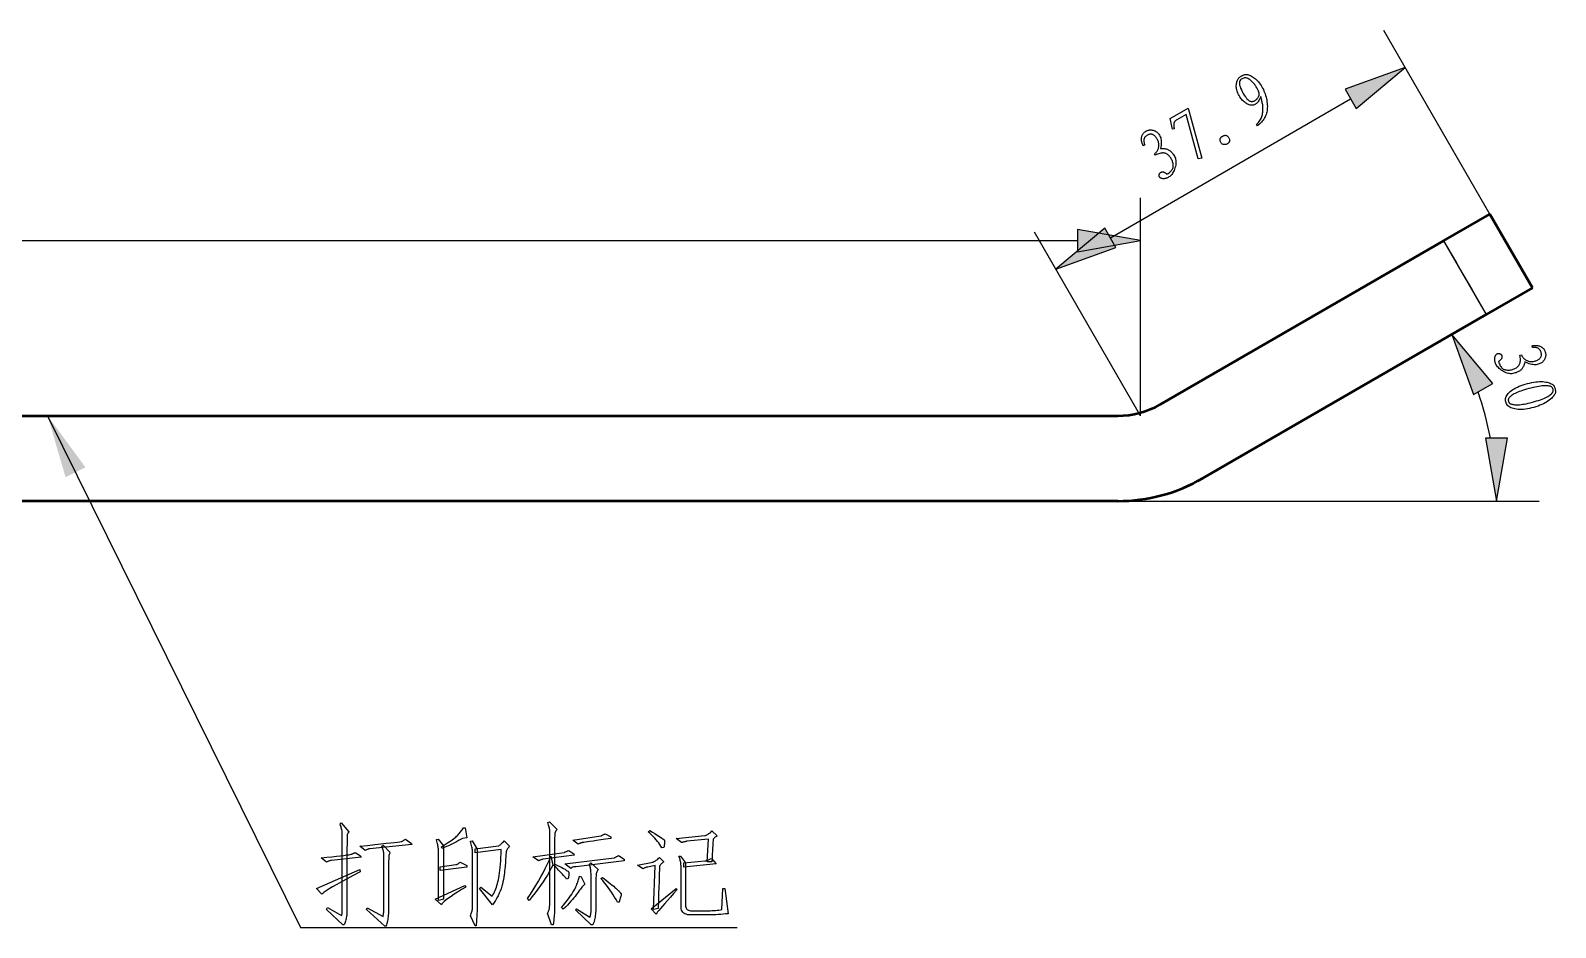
# Model space of a CAD drawing. Extents: x 0 to 420, y 0 to 297.
# Drawn here: x 137 to 208.6, y 190.3 to 232.4 of the extents above; entities that cross this region are included whole.
import ezdxf

# ---------------------------------------------------------------- set-up
doc = ezdxf.new("R2010")
doc.units = 0
doc.linetypes.add('DASHED', pattern=[15, 12, -3])

msp = doc.modelspace()

# ---------------------------------------------------------------- linework, layer by layer
at = {"color": 5, "lineweight": 25, "ltscale": 0.248468}
for p, q in [((205.542, 223.76), (200.573, 232.367)), ((189.15, 214.296), (184.18, 222.903))]:
    msp.add_line(p, q, dxfattribs=at)
at = {"color": 5, "lineweight": 25, "ltscale": 0.325484}
msp.add_line((187.739, 222.648), (199.014, 229.158), dxfattribs=at)
at = {"color": 5, "lineweight": 25, "ltscale": 0.255421}
msp.add_line((189.15, 214.296), (189.15, 224.513), dxfattribs=at)
at = {"color": 7, "lineweight": 50, "ltscale": 0.0625}
for p, q in [((203.377, 222.51), (205.542, 223.76)), ((207.542, 220.296), (205.377, 219.046))]:
    msp.add_line(p, q, dxfattribs=at)
at = {"color": 7, "lineweight": 50, "ltscale": 0.1}
msp.add_line((205.542, 223.76), (207.542, 220.296), dxfattribs=at)
at = {"color": 5, "lineweight": 25}
msp.add_line((78.176, 222.513), (186.195, 222.513), dxfattribs=at)
at = {"color": 7, "lineweight": 50, "ltscale": 0.38391}
for p, q in [((190.078, 214.832), (203.377, 222.51)), ((205.377, 219.046), (192.078, 211.368))]:
    msp.add_line(p, q, dxfattribs=at)
at = {"color": 7, "lineweight": 25, "ltscale": 0.1}
msp.add_line((203.377, 222.51), (205.377, 219.046), dxfattribs=at)
at = {"color": 7, "linetype": 'DASHED', "lineweight": 25, "ltscale": 0.1}
msp.add_line((203.377, 222.51), (205.377, 219.046), dxfattribs=at)
at = {"color": 7, "lineweight": 50}
for p, q in [((83.221, 214.296), (188.078, 214.296)), ((188.078, 210.296), (83.221, 210.296))]:
    msp.add_line(p, q, dxfattribs=at)
at = {"color": 5, "lineweight": 25, "ltscale": 0.494442}
msp.add_line((188.078, 210.296), (207.856, 210.296), dxfattribs=at)
at = {"color": 5, "lineweight": 25}
for points in [[(199.275, 228.707), (201.573, 230.635), (198.754, 229.609)], [(194.846, 229.73), (194.882, 229.664), (194.915, 229.597), (194.946, 229.529), (194.975, 229.46), (195, 229.39), (195.023, 229.319), (195.043, 229.247), (195.06, 229.174), (195.075, 229.1), (195.087, 229.024), (195.096, 228.949), (195.102, 228.877), (195.104, 228.806), (195.102, 228.738), (195.098, 228.671), (195.089, 228.607), (195.078, 228.545), (195.063, 228.485), (195.044, 228.427), (195.022, 228.371), (194.997, 228.317), (194.969, 228.265), (194.938, 228.214), (194.904, 228.164), (194.867, 228.116), (194.828, 228.07), (194.785, 228.024), (194.74, 227.981), (194.691, 227.939), (194.64, 227.898), (194.599, 227.969), (194.643, 228.011), (194.683, 228.055), (194.719, 228.099), (194.752, 228.144), (194.781, 228.191), (194.807, 228.238), (194.829, 228.286), (194.848, 228.335), (194.863, 228.385), (194.874, 228.436), (194.883, 228.487), (194.89, 228.538), (194.895, 228.588), (194.898, 228.638), (194.899, 228.687), (194.898, 228.736), (194.895, 228.784), (194.891, 228.832), (194.884, 228.879), (194.876, 228.926), (194.866, 228.971), (194.857, 229.014), (194.848, 229.054), (194.84, 229.092), (194.832, 229.128), (194.824, 229.161), (194.817, 229.191), (194.81, 229.219), (194.803, 229.244), (194.797, 229.267), (194.784, 229.241), (194.771, 229.216), (194.759, 229.191), (194.747, 229.168), (194.735, 229.145), (194.724, 229.123), (194.713, 229.102), (194.702, 229.081), (194.692, 229.062), (194.682, 229.043), (194.671, 229.025), (194.658, 229.007), (194.644, 228.99), (194.627, 228.973), (194.609, 228.957), (194.589, 228.942), (194.566, 228.927), (194.543, 228.912), (194.517, 228.898), (194.489, 228.884), (194.46, 228.873), (194.429, 228.865), (194.397, 228.861), (194.364, 228.86), (194.33, 228.863), (194.294, 228.87), (194.257, 228.88), (194.218, 228.895), (194.178, 228.912), (194.137, 228.934), (194.096, 228.958), (194.056, 228.986), (194.017, 229.017), (193.979, 229.051), (193.942, 229.087), (193.906, 229.127), (193.871, 229.17), (193.838, 229.216), (193.805, 229.264), (193.774, 229.316), (193.745, 229.369), (193.72, 229.422), (193.698, 229.474), (193.681, 229.526), (193.667, 229.578), (193.656, 229.629), (193.649, 229.68), (193.646, 229.73), (193.647, 229.78), (193.651, 229.829), (193.658, 229.877), (193.667, 229.922), (193.676, 229.963), (193.688, 230.001), (193.7, 230.035), (193.714, 230.067), (193.73, 230.095), (193.747, 230.119), (193.765, 230.141), (193.785, 230.159), (193.806, 230.175), (193.827, 230.191), (193.849, 230.206), (193.872, 230.221), (193.895, 230.235), (193.919, 230.248), (193.944, 230.261), (193.969, 230.273), (193.995, 230.285), (194.022, 230.296), (194.05, 230.304), (194.08, 230.309), (194.113, 230.31), (194.148, 230.307), (194.185, 230.299), (194.225, 230.288), (194.267, 230.273), (194.311, 230.253), (194.358, 230.23), (194.407, 230.202), (194.456, 230.171), (194.505, 230.136), (194.552, 230.098), (194.598, 230.056), (194.642, 230.011), (194.685, 229.962), (194.727, 229.909), (194.768, 229.853), (194.807, 229.793)], [(194.274, 230.063), (194.234, 230.092), (194.194, 230.114), (194.154, 230.131), (194.114, 230.142), (194.074, 230.146), (194.035, 230.145), (193.995, 230.138), (193.956, 230.124), (193.917, 230.104), (193.878, 230.079), (193.844, 230.047), (193.818, 230.01), (193.802, 229.967), (193.793, 229.917), (193.794, 229.862), (193.803, 229.802), (193.822, 229.735), (193.848, 229.662), (193.884, 229.584), (193.928, 229.5), (193.976, 229.417), (194.022, 229.342), (194.066, 229.276), (194.108, 229.218), (194.147, 229.169), (194.185, 229.127), (194.221, 229.094), (194.255, 229.07), (194.287, 229.053), (194.317, 229.046), (194.346, 229.043), (194.373, 229.042), (194.399, 229.043), (194.424, 229.046), (194.449, 229.05), (194.471, 229.057), (194.493, 229.066), (194.514, 229.076), (194.534, 229.088), (194.553, 229.103), (194.57, 229.118), (194.587, 229.134), (194.603, 229.149), (194.618, 229.166), (194.633, 229.182), (194.646, 229.199), (194.659, 229.217), (194.671, 229.234), (194.682, 229.252), (194.693, 229.27), (194.702, 229.288), (194.709, 229.307), (194.715, 229.325), (194.72, 229.343), (194.723, 229.361), (194.725, 229.379), (194.725, 229.396), (194.723, 229.414), (194.72, 229.432), (194.716, 229.449), (194.709, 229.468), (194.702, 229.488), (194.692, 229.51), (194.681, 229.534), (194.669, 229.56), (194.655, 229.589), (194.639, 229.618), (194.622, 229.65), (194.603, 229.684), (194.583, 229.72), (194.561, 229.756), (194.537, 229.792), (194.511, 229.828), (194.483, 229.863), (194.453, 229.897), (194.421, 229.931), (194.387, 229.965), (194.352, 229.998), (194.314, 230.031)], [(190.851, 228.173), (190.83, 228.16), (190.811, 228.148), (190.794, 228.135), (190.779, 228.122), (190.766, 228.108), (190.754, 228.094), (190.744, 228.08), (190.735, 228.066), (190.729, 228.051), (190.724, 228.037), (190.72, 228.02), (190.718, 228.001), (190.716, 227.98), (190.715, 227.956), (190.715, 227.929), (190.716, 227.899), (190.718, 227.867), (190.721, 227.833), (190.724, 227.795), (190.729, 227.755), (190.644, 227.738), (190.54, 228.246), (191.381, 228.731), (192.023, 226.387), (191.854, 226.353), (191.3, 228.433)], [(189.275, 226.964), (189.257, 227.002), (189.241, 227.041), (189.227, 227.078), (189.216, 227.115), (189.207, 227.151), (189.2, 227.186), (189.195, 227.221), (189.193, 227.255), (189.193, 227.288), (189.196, 227.32), (189.2, 227.351), (189.206, 227.381), (189.213, 227.41), (189.222, 227.436), (189.233, 227.462), (189.244, 227.485), (189.258, 227.508), (189.272, 227.529), (189.289, 227.548), (189.307, 227.566), (189.325, 227.582), (189.344, 227.598), (189.363, 227.612), (189.383, 227.626), (189.403, 227.639), (189.422, 227.651), (189.443, 227.661), (189.463, 227.671), (189.484, 227.68), (189.505, 227.688), (189.526, 227.694), (189.549, 227.699), (189.573, 227.703), (189.599, 227.704), (189.625, 227.704), (189.653, 227.703), (189.682, 227.699), (189.713, 227.694), (189.745, 227.688), (189.778, 227.68), (189.811, 227.669), (189.843, 227.655), (189.874, 227.638), (189.903, 227.617), (189.932, 227.593), (189.96, 227.566), (189.986, 227.535), (190.012, 227.502), (190.036, 227.464), (190.059, 227.424), (190.08, 227.38), (190.097, 227.333), (190.11, 227.283), (190.119, 227.229), (190.124, 227.171), (190.126, 227.111), (190.123, 227.047), (190.116, 226.98), (190.106, 226.909), (190.092, 226.835), (190.134, 226.837), (190.175, 226.837), (190.214, 226.835), (190.253, 226.832), (190.29, 226.827), (190.326, 226.82), (190.36, 226.812), (190.394, 226.802), (190.426, 226.79), (190.457, 226.777), (190.487, 226.761), (190.516, 226.743), (190.546, 226.72), (190.575, 226.695), (190.603, 226.667), (190.632, 226.635), (190.659, 226.6), (190.687, 226.562), (190.714, 226.52), (190.741, 226.476), (190.765, 226.429), (190.785, 226.38), (190.799, 226.329), (190.809, 226.276), (190.814, 226.222), (190.815, 226.166), (190.81, 226.108), (190.801, 226.048), (190.787, 225.986), (190.768, 225.923), (190.746, 225.861), (190.723, 225.803), (190.698, 225.75), (190.672, 225.701), (190.644, 225.656), (190.615, 225.616), (190.584, 225.58), (190.552, 225.548), (190.519, 225.521), (190.484, 225.499), (190.449, 225.479), (190.416, 225.463), (190.383, 225.448), (190.352, 225.436), (190.322, 225.427), (190.294, 225.42), (190.267, 225.415), (190.24, 225.413), (190.216, 225.414), (190.192, 225.417), (190.17, 225.421), (190.15, 225.427), (190.131, 225.433), (190.113, 225.439), (190.098, 225.447), (190.084, 225.455), (190.071, 225.465), (190.06, 225.475), (190.051, 225.485), (190.043, 225.497), (190.037, 225.508), (190.032, 225.52), (190.027, 225.532), (190.024, 225.544), (190.021, 225.555), (190.02, 225.567), (190.02, 225.578), (190.02, 225.589), (190.022, 225.601), (190.024, 225.612), (190.028, 225.623), (190.032, 225.634), (190.036, 225.644), (190.042, 225.654), (190.048, 225.663), (190.055, 225.672), (190.062, 225.681), (190.071, 225.689), (190.079, 225.697), (190.089, 225.705), (190.099, 225.712), (190.11, 225.718), (190.12, 225.723), (190.131, 225.728), (190.143, 225.732), (190.154, 225.735), (190.166, 225.737), (190.178, 225.738), (190.191, 225.739), (190.203, 225.739), (190.217, 225.738), (190.232, 225.734), (190.247, 225.729), (190.264, 225.721), (190.282, 225.712), (190.302, 225.7), (190.322, 225.687), (190.344, 225.671), (190.366, 225.653), (190.39, 225.634), (190.442, 225.666), (190.489, 225.698), (190.531, 225.731), (190.568, 225.764), (190.6, 225.798), (190.626, 225.833), (190.648, 225.868), (190.664, 225.903), (190.676, 225.939), (190.682, 225.976), (190.685, 226.013), (190.685, 226.05), (190.682, 226.088), (190.677, 226.126), (190.669, 226.164), (190.658, 226.202), (190.645, 226.24), (190.629, 226.279), (190.61, 226.317), (190.589, 226.356), (190.566, 226.394), (190.541, 226.429), (190.516, 226.461), (190.489, 226.49), (190.461, 226.517), (190.431, 226.541), (190.401, 226.562), (190.369, 226.58), (190.336, 226.596), (190.301, 226.609), (190.265, 226.618), (190.227, 226.623), (190.187, 226.624), (190.145, 226.622), (190.1, 226.615), (190.054, 226.604), (190.005, 226.589), (189.955, 226.57), (189.902, 226.547), (189.847, 226.52), (189.806, 226.591), (189.834, 226.609), (189.859, 226.629), (189.883, 226.651), (189.905, 226.676), (189.925, 226.703), (189.943, 226.733), (189.96, 226.765), (189.974, 226.799), (189.987, 226.836), (189.997, 226.875), (190.006, 226.915), (190.011, 226.955), (190.013, 226.994), (190.012, 227.033), (190.009, 227.071), (190.002, 227.109), (189.992, 227.146), (189.979, 227.183), (189.963, 227.219), (189.944, 227.255), (189.923, 227.289), (189.902, 227.321), (189.881, 227.35), (189.86, 227.377), (189.838, 227.401), (189.816, 227.422), (189.794, 227.441), (189.771, 227.458), (189.748, 227.472), (189.725, 227.484), (189.702, 227.493), (189.678, 227.499), (189.654, 227.503), (189.63, 227.504), (189.605, 227.503), (189.58, 227.5), (189.555, 227.493), (189.53, 227.485), (189.504, 227.473), (189.478, 227.46), (189.453, 227.444), (189.43, 227.429), (189.409, 227.413), (189.39, 227.396), (189.373, 227.379), (189.358, 227.362), (189.345, 227.344), (189.334, 227.325), (189.324, 227.307), (189.317, 227.288), (189.312, 227.267), (189.308, 227.245), (189.307, 227.221), (189.307, 227.196), (189.309, 227.168), (189.313, 227.139), (189.319, 227.108), (189.326, 227.075), (189.335, 227.041), (189.346, 227.005)], [(193.302, 227.126), (193.288, 227.106), (193.272, 227.089), (193.256, 227.073), (193.237, 227.059), (193.217, 227.047), (193.196, 227.037), (193.174, 227.029), (193.15, 227.022), (193.124, 227.018), (193.098, 227.015), (193.071, 227.015), (193.046, 227.018), (193.023, 227.023), (193.001, 227.032), (192.981, 227.043), (192.963, 227.057), (192.946, 227.074), (192.931, 227.094), (192.918, 227.116), (192.906, 227.142), (192.897, 227.168), (192.89, 227.193), (192.885, 227.217), (192.884, 227.24), (192.884, 227.261), (192.888, 227.282), (192.894, 227.301), (192.902, 227.319), (192.914, 227.336), (192.927, 227.351), (192.943, 227.366), (192.958, 227.379), (192.974, 227.392), (192.991, 227.403), (193.008, 227.413), (193.025, 227.423), (193.043, 227.431), (193.061, 227.439), (193.08, 227.445), (193.099, 227.45), (193.118, 227.454), (193.137, 227.454), (193.156, 227.451), (193.175, 227.446), (193.193, 227.438), (193.211, 227.426), (193.229, 227.412), (193.247, 227.395), (193.265, 227.374), (193.283, 227.351), (193.298, 227.327), (193.311, 227.303), (193.321, 227.279), (193.327, 227.256), (193.331, 227.233), (193.331, 227.211), (193.329, 227.189), (193.323, 227.167), (193.314, 227.146)], [(187.478, 223.1), (185.18, 221.171), (187.999, 222.197)], [(186.195, 221.992), (189.15, 222.513), (186.195, 223.034)], [(205.689, 215.815), (203.761, 218.113), (204.787, 215.294)], [(207.529, 217.579), (207.572, 217.586), (207.613, 217.592), (207.652, 217.595), (207.691, 217.597), (207.728, 217.596), (207.764, 217.594), (207.798, 217.589), (207.832, 217.583), (207.864, 217.574), (207.894, 217.563), (207.923, 217.551), (207.951, 217.538), (207.976, 217.523), (208, 217.508), (208.021, 217.491), (208.041, 217.474), (208.06, 217.455), (208.076, 217.435), (208.09, 217.414), (208.103, 217.393), (208.114, 217.37), (208.124, 217.348), (208.133, 217.326), (208.141, 217.303), (208.149, 217.281), (208.155, 217.259), (208.16, 217.236), (208.164, 217.214), (208.167, 217.192), (208.169, 217.17), (208.17, 217.147), (208.169, 217.124), (208.166, 217.1), (208.161, 217.075), (208.154, 217.049), (208.145, 217.022), (208.135, 216.995), (208.122, 216.967), (208.107, 216.938), (208.091, 216.908), (208.072, 216.879), (208.05, 216.852), (208.026, 216.826), (207.998, 216.803), (207.968, 216.781), (207.934, 216.762), (207.898, 216.744), (207.858, 216.728), (207.816, 216.714), (207.771, 216.702), (207.723, 216.693), (207.673, 216.689), (207.621, 216.69), (207.567, 216.695), (207.51, 216.705), (207.451, 216.719), (207.39, 216.738), (207.327, 216.762), (207.261, 216.79), (207.194, 216.823), (207.184, 216.782), (207.174, 216.743), (207.162, 216.705), (207.149, 216.669), (207.135, 216.634), (207.119, 216.601), (207.102, 216.57), (207.084, 216.54), (207.064, 216.512), (207.043, 216.486), (207.021, 216.461), (206.995, 216.437), (206.966, 216.415), (206.934, 216.393), (206.899, 216.373), (206.861, 216.354), (206.82, 216.336), (206.776, 216.319), (206.729, 216.304), (206.679, 216.289), (206.627, 216.278), (206.575, 216.272), (206.522, 216.271), (206.469, 216.275), (206.415, 216.284), (206.36, 216.298), (206.305, 216.317), (206.25, 216.342), (206.194, 216.371), (206.138, 216.406), (206.083, 216.443), (206.034, 216.481), (205.989, 216.519), (205.948, 216.557), (205.912, 216.595), (205.881, 216.634), (205.854, 216.672), (205.832, 216.711), (205.814, 216.751), (205.801, 216.79), (205.792, 216.829), (205.784, 216.866), (205.779, 216.901), (205.775, 216.934), (205.774, 216.965), (205.775, 216.994), (205.777, 217.022), (205.782, 217.048), (205.789, 217.071), (205.798, 217.093), (205.808, 217.114), (205.818, 217.132), (205.829, 217.149), (205.84, 217.164), (205.852, 217.177), (205.863, 217.188), (205.875, 217.198), (205.888, 217.206), (205.901, 217.212), (205.914, 217.216), (205.927, 217.22), (205.939, 217.222), (205.952, 217.223), (205.964, 217.223), (205.976, 217.222), (205.987, 217.221), (205.998, 217.218), (206.009, 217.215), (206.02, 217.21), (206.03, 217.205), (206.04, 217.199), (206.049, 217.192), (206.057, 217.185), (206.066, 217.177), (206.073, 217.169), (206.08, 217.16), (206.087, 217.15), (206.092, 217.14), (206.098, 217.13), (206.103, 217.118), (206.107, 217.107), (206.11, 217.095), (206.112, 217.084), (206.114, 217.072), (206.115, 217.06), (206.115, 217.048), (206.114, 217.036), (206.112, 217.024), (206.11, 217.011), (206.106, 216.999), (206.101, 216.987), (206.094, 216.973), (206.085, 216.959), (206.073, 216.945), (206.059, 216.93), (206.043, 216.914), (206.025, 216.898), (206.004, 216.881), (205.981, 216.864), (205.956, 216.846), (205.973, 216.787), (205.993, 216.734), (206.013, 216.685), (206.036, 216.641), (206.061, 216.601), (206.087, 216.567), (206.115, 216.537), (206.146, 216.511), (206.177, 216.491), (206.211, 216.475), (206.246, 216.463), (206.282, 216.454), (206.319, 216.446), (206.357, 216.442), (206.396, 216.44), (206.436, 216.44), (206.476, 216.443), (206.517, 216.449), (206.56, 216.456), (206.603, 216.467), (206.645, 216.48), (206.685, 216.494), (206.723, 216.511), (206.758, 216.529), (206.791, 216.549), (206.822, 216.572), (206.85, 216.596), (206.876, 216.622), (206.9, 216.65), (206.921, 216.68), (206.939, 216.712), (206.954, 216.747), (206.966, 216.786), (206.974, 216.827), (206.979, 216.872), (206.98, 216.92), (206.979, 216.97), (206.973, 217.024), (206.965, 217.081), (206.953, 217.141), (207.032, 217.162), (207.042, 217.131), (207.055, 217.101), (207.07, 217.072), (207.088, 217.045), (207.11, 217.019), (207.133, 216.993), (207.16, 216.969), (207.19, 216.946), (207.222, 216.925), (207.257, 216.904), (207.294, 216.886), (207.331, 216.87), (207.368, 216.858), (207.405, 216.849), (207.443, 216.843), (207.482, 216.839), (207.52, 216.839), (207.559, 216.842), (207.598, 216.848), (207.638, 216.857), (207.676, 216.868), (207.712, 216.881), (207.746, 216.893), (207.777, 216.907), (207.806, 216.922), (207.833, 216.938), (207.857, 216.954), (207.879, 216.972), (207.898, 216.99), (207.915, 217.01), (207.93, 217.03), (207.942, 217.051), (207.952, 217.073), (207.96, 217.096), (207.965, 217.12), (207.968, 217.145), (207.969, 217.171), (207.967, 217.198), (207.962, 217.226), (207.956, 217.254), (207.948, 217.282), (207.938, 217.309), (207.928, 217.333), (207.917, 217.356), (207.905, 217.377), (207.892, 217.396), (207.879, 217.413), (207.864, 217.429), (207.848, 217.442), (207.831, 217.454), (207.813, 217.465), (207.793, 217.474), (207.77, 217.481), (207.745, 217.488), (207.718, 217.493), (207.689, 217.497), (207.658, 217.499), (207.624, 217.501), (207.588, 217.501), (207.55, 217.499)], [(208.386, 215.069), (208.333, 215.024), (208.275, 214.981), (208.211, 214.939), (208.141, 214.898), (208.067, 214.86), (207.986, 214.823), (207.9, 214.788), (207.809, 214.754), (207.712, 214.722), (207.609, 214.691), (207.506, 214.664), (207.405, 214.641), (207.308, 214.622), (207.215, 214.608), (207.125, 214.599), (207.038, 214.593), (206.954, 214.593), (206.874, 214.596), (206.797, 214.604), (206.723, 214.617), (206.654, 214.633), (206.591, 214.654), (206.534, 214.677), (206.482, 214.705), (206.437, 214.736), (206.397, 214.771), (206.363, 214.81), (206.334, 214.852), (206.312, 214.898), (206.295, 214.948), (206.285, 214.999), (206.281, 215.05), (206.285, 215.1), (206.295, 215.149), (206.313, 215.199), (206.337, 215.247), (206.368, 215.295), (206.407, 215.342), (206.452, 215.389), (206.504, 215.436), (206.562, 215.481), (206.625, 215.524), (206.693, 215.566), (206.766, 215.605), (206.845, 215.644), (206.928, 215.68), (207.016, 215.714), (207.109, 215.747), (207.207, 215.778), (207.31, 215.807), (207.414, 215.833), (207.514, 215.856), (207.609, 215.873), (207.701, 215.887), (207.789, 215.897), (207.873, 215.902), (207.952, 215.903), (208.028, 215.9), (208.1, 215.893), (208.168, 215.881), (208.231, 215.867), (208.289, 215.852), (208.342, 215.836), (208.389, 215.818), (208.431, 215.8), (208.467, 215.78), (208.498, 215.759), (208.524, 215.737), (208.544, 215.713), (208.559, 215.689), (208.571, 215.664), (208.582, 215.639), (208.591, 215.613), (208.6, 215.588), (208.607, 215.562), (208.614, 215.536), (208.619, 215.51), (208.623, 215.484), (208.626, 215.458), (208.628, 215.431), (208.627, 215.404), (208.621, 215.375), (208.609, 215.343), (208.593, 215.31), (208.571, 215.275), (208.544, 215.237), (208.512, 215.198), (208.475, 215.157), (208.433, 215.114)], [(206.634, 215.293), (206.594, 215.267), (206.557, 215.241), (206.525, 215.216), (206.497, 215.192), (206.473, 215.169), (206.453, 215.146), (206.437, 215.125), (206.424, 215.104), (206.416, 215.084), (206.412, 215.064), (206.411, 215.046), (206.411, 215.027), (206.412, 215.01), (206.415, 214.992), (206.418, 214.976), (206.424, 214.959), (206.43, 214.944), (206.438, 214.928), (206.446, 214.913), (206.457, 214.899), (206.469, 214.886), (206.486, 214.873), (206.507, 214.862), (206.532, 214.851), (206.56, 214.842), (206.593, 214.834), (206.63, 214.827), (206.67, 214.82), (206.715, 214.815), (206.763, 214.811), (206.816, 214.81), (206.875, 214.811), (206.939, 214.815), (207.009, 214.823), (207.085, 214.834), (207.165, 214.848), (207.252, 214.865), (207.344, 214.885), (207.441, 214.909), (207.544, 214.936), (207.647, 214.964), (207.744, 214.993), (207.835, 215.021), (207.921, 215.05), (208.001, 215.079), (208.075, 215.109), (208.144, 215.138), (208.206, 215.168), (208.264, 215.197), (208.315, 215.227), (208.361, 215.257), (208.401, 215.288), (208.435, 215.319), (208.463, 215.35), (208.486, 215.381), (208.503, 215.413), (208.514, 215.445), (208.52, 215.477), (208.52, 215.509), (208.514, 215.542), (208.502, 215.574), (208.486, 215.602), (208.466, 215.627), (208.44, 215.648), (208.41, 215.667), (208.374, 215.682), (208.334, 215.693), (208.29, 215.702), (208.24, 215.707), (208.186, 215.709), (208.127, 215.708), (208.063, 215.704), (207.994, 215.697), (207.92, 215.688), (207.841, 215.675), (207.757, 215.66), (207.669, 215.642), (207.575, 215.62), (207.477, 215.596), (207.374, 215.57), (207.271, 215.541), (207.175, 215.513), (207.086, 215.485), (207.002, 215.457), (206.925, 215.43), (206.854, 215.402), (206.79, 215.375), (206.731, 215.348), (206.68, 215.32)], [(205.335, 213.25), (205.856, 210.296), (206.376, 213.25)]]:
    msp.add_lwpolyline(points, close=True, dxfattribs=at)
at = {"color": 94, "lineweight": 25}
msp.add_lwpolyline([(137.853, 214.296), (149.721, 190.296), (170.221, 190.296)], dxfattribs=at)
at = {"color": 142, "lineweight": 25}
for points in [[(151.911, 194.622), (151.909, 194.569), (151.907, 194.446), (151.906, 194.252), (151.905, 193.988), (151.904, 193.653), (151.903, 193.248), (151.902, 192.772), (151.902, 192.225), (151.901, 191.608), (151.901, 190.921), (151.893, 190.863), (151.883, 190.807), (151.872, 190.752), (151.861, 190.699), (151.847, 190.648), (151.833, 190.598), (151.818, 190.549), (151.801, 190.502), (151.783, 190.457), (151.764, 190.413), (151.706, 190.413), (150.944, 191.136), (150.983, 191.234), (151.647, 190.862), (151.655, 190.876), (151.661, 190.892), (151.667, 190.912), (151.672, 190.934), (151.677, 190.96), (151.68, 190.989), (151.683, 191.021), (151.685, 191.056), (151.686, 191.094), (151.686, 191.136), (151.686, 194.612), (151.685, 194.663), (151.682, 194.715), (151.678, 194.767), (151.671, 194.819), (151.662, 194.871), (151.651, 194.924), (151.638, 194.977), (151.624, 195.031), (151.607, 195.085), (151.589, 195.14), (151.628, 195.198), (151.999, 194.788), (151.984, 194.773), (151.97, 194.757), (151.958, 194.74), (151.947, 194.724), (151.938, 194.708), (151.93, 194.691), (151.923, 194.674), (151.918, 194.657), (151.914, 194.64)], [(157.331, 194.476), (157.237, 194.422), (157.143, 194.369), (157.048, 194.319), (156.953, 194.269), (156.857, 194.222), (156.761, 194.176), (156.665, 194.131), (156.568, 194.088), (156.471, 194.047), (156.374, 194.007), (156.335, 194.085), (156.437, 194.146), (156.532, 194.205), (156.62, 194.26), (156.702, 194.313), (156.777, 194.363), (156.845, 194.411), (156.906, 194.456), (156.96, 194.498), (157.007, 194.537), (157.048, 194.573), (157.084, 194.609), (157.12, 194.645), (157.155, 194.682), (157.188, 194.72), (157.221, 194.759), (157.253, 194.798), (157.284, 194.839), (157.313, 194.88), (157.342, 194.921), (157.37, 194.964), (157.448, 194.964), (157.526, 194.495)], [(161.413, 191.234), (161.417, 191.276), (161.42, 191.348), (161.423, 191.451), (161.425, 191.584), (161.428, 191.746), (161.429, 191.939), (161.431, 192.162), (161.432, 192.415), (161.432, 192.698), (161.432, 193.011), (161.432, 193.324), (161.432, 193.607), (161.432, 193.859), (161.432, 194.081), (161.432, 194.273), (161.432, 194.435), (161.432, 194.566), (161.432, 194.667), (161.432, 194.738), (161.432, 194.778), (161.431, 194.806), (161.429, 194.837), (161.424, 194.871), (161.417, 194.91), (161.408, 194.952), (161.397, 194.998), (161.385, 195.047), (161.37, 195.1), (161.353, 195.157), (161.335, 195.218), (161.413, 195.257), (161.764, 194.886), (161.746, 194.866), (161.729, 194.847), (161.714, 194.828), (161.7, 194.809), (161.689, 194.791), (161.679, 194.772), (161.671, 194.754), (161.664, 194.736), (161.66, 194.718), (161.657, 194.7), (161.655, 194.667), (161.654, 194.6), (161.652, 194.502), (161.651, 194.371), (161.65, 194.207), (161.649, 194.011), (161.648, 193.783), (161.648, 193.522), (161.647, 193.229), (161.647, 192.903), (161.647, 192.578), (161.647, 192.285), (161.647, 192.024), (161.647, 191.796), (161.647, 191.6), (161.647, 191.436), (161.647, 191.305), (161.647, 191.207), (161.647, 191.14), (161.647, 191.107), (161.647, 191.084), (161.645, 191.051), (161.642, 191.007), (161.638, 190.953), (161.633, 190.889), (161.626, 190.815), (161.619, 190.73), (161.61, 190.635), (161.6, 190.529), (161.589, 190.413), (161.511, 190.413), (161.315, 190.96), (161.33, 190.987), (161.344, 191.015), (161.357, 191.042), (161.368, 191.069), (161.379, 191.097), (161.388, 191.124), (161.396, 191.152), (161.403, 191.179), (161.408, 191.206)], [(166.12, 194.847), (166.246, 194.768), (166.36, 194.697), (166.46, 194.633), (166.548, 194.577), (166.623, 194.527), (166.685, 194.485), (166.734, 194.45), (166.77, 194.422), (166.793, 194.401), (166.804, 194.388), (166.807, 194.376), (166.809, 194.359), (166.81, 194.337), (166.81, 194.31), (166.808, 194.278), (166.806, 194.241), (166.802, 194.2), (166.797, 194.153), (166.791, 194.102), (166.784, 194.046), (166.686, 194.027), (166.641, 194.104), (166.592, 194.182), (166.538, 194.259), (166.48, 194.336), (166.418, 194.412), (166.351, 194.488), (166.28, 194.564), (166.205, 194.639), (166.126, 194.714), (166.042, 194.788)], [(167.858, 194.339), (167.838, 194.335), (167.817, 194.33), (167.794, 194.326), (167.771, 194.32), (167.746, 194.315), (167.72, 194.309), (167.693, 194.302), (167.664, 194.295), (167.635, 194.288), (167.604, 194.28), (167.35, 194.476), (168.698, 194.612), (168.73, 194.618), (168.761, 194.627), (168.794, 194.64), (168.826, 194.656), (168.859, 194.676), (168.893, 194.699), (168.926, 194.726), (168.961, 194.756), (168.995, 194.79), (169.03, 194.827), (169.284, 194.593), (169.247, 194.57), (169.214, 194.548), (169.184, 194.528), (169.159, 194.509), (169.138, 194.49), (169.12, 194.473), (169.106, 194.458), (169.096, 194.443), (169.091, 194.429), (169.089, 194.417), (169.088, 194.396), (169.086, 194.357), (169.083, 194.299), (169.079, 194.223), (169.074, 194.129), (169.068, 194.016), (169.06, 193.885), (169.051, 193.736), (169.041, 193.568), (169.03, 193.382), (168.815, 193.382), (168.874, 194.437)], [(152.507, 194.105), (152.874, 194.146), (153.204, 194.182), (153.495, 194.215), (153.749, 194.244), (153.964, 194.268), (154.141, 194.289), (154.281, 194.305), (154.382, 194.317), (154.445, 194.325), (154.47, 194.329), (154.477, 194.332), (154.486, 194.337), (154.499, 194.343), (154.513, 194.351), (154.531, 194.361), (154.55, 194.373), (154.573, 194.386), (154.598, 194.401), (154.625, 194.418), (154.655, 194.437), (154.929, 194.241), (154.948, 194.183), (152.975, 193.987), (152.963, 193.987), (152.948, 193.984), (152.931, 193.98), (152.913, 193.975), (152.892, 193.968), (152.87, 193.959), (152.846, 193.949), (152.819, 193.937), (152.791, 193.924), (152.761, 193.909)], [(153.542, 194.105), (153.6, 194.163), (153.932, 193.812), (153.921, 193.793), (153.911, 193.774), (153.902, 193.757), (153.893, 193.74), (153.886, 193.724), (153.88, 193.709), (153.874, 193.694), (153.87, 193.68), (153.867, 193.668), (153.864, 193.655), (153.862, 193.619), (153.861, 193.531), (153.859, 193.394), (153.858, 193.205), (153.857, 192.967), (153.856, 192.678), (153.855, 192.339), (153.855, 191.949), (153.854, 191.509), (153.854, 191.019), (153.85, 190.945), (153.843, 190.873), (153.836, 190.803), (153.826, 190.734), (153.815, 190.667), (153.803, 190.602), (153.789, 190.537), (153.773, 190.475), (153.756, 190.414), (153.737, 190.355), (153.679, 190.355), (152.819, 191.136), (152.858, 191.214), (153.6, 190.804), (153.604, 190.835), (153.608, 190.865), (153.612, 190.894), (153.616, 190.923), (153.62, 190.95), (153.624, 190.977), (153.628, 191.003), (153.632, 191.029), (153.636, 191.053), (153.639, 191.077), (153.639, 193.694), (153.638, 193.73), (153.636, 193.767), (153.631, 193.805), (153.624, 193.844), (153.615, 193.885), (153.604, 193.927), (153.592, 193.969), (153.577, 194.013), (153.56, 194.058)], [(156.198, 191.566), (156.198, 193.929), (156.197, 193.958), (156.194, 193.992), (156.189, 194.03), (156.182, 194.073), (156.174, 194.119), (156.163, 194.17), (156.15, 194.226), (156.136, 194.285), (156.119, 194.349), (156.1, 194.417), (156.179, 194.437), (156.432, 194.124), (156.432, 191.624)], [(157.917, 190.374), (157.702, 190.843), (157.721, 190.896), (157.737, 190.946), (157.752, 190.993), (157.764, 191.037), (157.775, 191.077), (157.784, 191.115), (157.791, 191.149), (157.796, 191.18), (157.799, 191.209), (157.8, 191.234), (157.8, 191.268), (157.8, 191.323), (157.8, 191.4), (157.8, 191.498), (157.8, 191.617), (157.8, 191.757), (157.8, 191.919), (157.8, 192.102), (157.8, 192.307), (157.8, 192.532), (157.8, 192.758), (157.8, 192.963), (157.8, 193.146), (157.8, 193.309), (157.8, 193.45), (157.8, 193.571), (157.8, 193.67), (157.8, 193.748), (157.8, 193.805), (157.8, 193.841), (157.799, 193.869), (157.796, 193.902), (157.791, 193.939), (157.784, 193.982), (157.775, 194.029), (157.764, 194.081), (157.752, 194.138), (157.737, 194.2), (157.721, 194.267), (157.702, 194.339), (157.78, 194.359), (158.014, 193.968), (158.014, 191.116), (157.975, 190.374)], [(158.737, 191.351), (158.132, 192.132), (158.19, 192.191), (158.718, 191.761), (158.756, 191.825), (158.792, 191.892), (158.826, 191.962), (158.858, 192.034), (158.888, 192.11), (158.917, 192.189), (158.943, 192.27), (158.968, 192.355), (158.99, 192.442), (159.011, 192.532), (159.03, 192.629), (159.047, 192.736), (159.064, 192.853), (159.079, 192.979), (159.094, 193.116), (159.107, 193.262), (159.119, 193.419), (159.129, 193.586), (159.139, 193.762), (159.147, 193.948), (157.917, 193.792), (157.917, 193.987), (159.011, 194.124), (159.027, 194.13), (159.046, 194.14), (159.068, 194.153), (159.092, 194.171), (159.118, 194.193), (159.146, 194.218), (159.177, 194.247), (159.211, 194.28), (159.246, 194.318), (159.284, 194.359), (159.538, 194.105), (159.512, 194.078), (159.488, 194.051), (159.466, 194.025), (159.447, 194), (159.43, 193.975), (159.416, 193.951), (159.404, 193.928), (159.394, 193.905), (159.387, 193.882), (159.382, 193.861), (159.378, 193.836), (159.374, 193.807), (159.37, 193.771), (159.366, 193.731), (159.362, 193.685), (159.358, 193.633), (159.354, 193.576), (159.35, 193.514), (159.346, 193.446), (159.343, 193.372), (159.338, 193.294), (159.332, 193.213), (159.324, 193.129), (159.314, 193.041), (159.304, 192.95), (159.291, 192.855), (159.277, 192.758), (159.261, 192.657), (159.244, 192.552), (159.225, 192.444), (159.203, 192.335), (159.175, 192.226), (159.14, 192.116), (159.1, 192.007), (159.055, 191.898), (159.003, 191.788), (158.945, 191.679), (158.882, 191.569), (158.812, 191.46)], [(164.284, 194.554), (164.284, 194.476), (164.039, 194.439), (163.818, 194.405), (163.623, 194.376), (163.453, 194.351), (163.307, 194.329), (163.187, 194.312), (163.092, 194.298), (163.021, 194.288), (162.976, 194.282), (162.956, 194.28), (162.947, 194.28), (162.936, 194.277), (162.922, 194.273), (162.906, 194.268), (162.888, 194.261), (162.867, 194.252), (162.844, 194.242), (162.818, 194.23), (162.791, 194.217), (162.761, 194.202), (162.507, 194.398), (163.815, 194.593), (163.831, 194.601), (163.849, 194.609), (163.867, 194.618), (163.887, 194.627), (163.908, 194.637), (163.93, 194.647), (163.953, 194.657), (163.978, 194.668), (164.003, 194.679), (164.03, 194.691)], [(150.69, 193.558), (150.958, 193.588), (151.198, 193.615), (151.41, 193.639), (151.595, 193.661), (151.752, 193.68), (151.882, 193.696), (151.984, 193.71), (152.059, 193.72), (152.106, 193.728), (152.126, 193.734), (152.133, 193.738), (152.142, 193.743), (152.153, 193.749), (152.166, 193.755), (152.182, 193.763), (152.2, 193.771), (152.219, 193.78), (152.241, 193.79), (152.266, 193.8), (152.292, 193.812), (152.546, 193.655), (152.565, 193.597), (151.179, 193.441), (151.162, 193.44), (151.144, 193.437), (151.125, 193.434), (151.104, 193.428), (151.081, 193.421), (151.057, 193.412), (151.031, 193.402), (151.004, 193.391), (150.975, 193.377), (150.944, 193.362)], [(157.214, 193.362), (157.526, 193.206), (157.526, 193.128), (156.276, 192.972), (156.276, 193.148), (157.018, 193.245), (157.038, 193.25), (157.057, 193.256), (157.077, 193.264), (157.096, 193.273), (157.116, 193.284), (157.136, 193.297), (157.155, 193.311), (157.175, 193.327), (157.194, 193.344)], [(160.456, 191.566), (160.378, 191.663), (160.515, 191.866), (160.646, 192.067), (160.771, 192.267), (160.89, 192.466), (161.003, 192.664), (161.109, 192.861), (161.209, 193.056), (161.303, 193.251), (161.39, 193.444), (161.471, 193.636), (161.569, 193.226), (161.491, 193.072), (161.406, 192.916), (161.313, 192.756), (161.213, 192.594), (161.105, 192.43), (160.99, 192.262), (160.868, 192.092), (160.738, 191.919), (160.601, 191.744)], [(161.12, 193.499), (161.104, 193.495), (161.086, 193.49), (161.066, 193.484), (161.045, 193.477), (161.022, 193.47), (160.998, 193.462), (160.972, 193.453), (160.945, 193.443), (160.916, 193.432), (160.886, 193.421), (160.632, 193.616), (162.096, 193.812), (162.113, 193.82), (162.13, 193.828), (162.149, 193.837), (162.168, 193.846), (162.189, 193.856), (162.211, 193.866), (162.235, 193.876), (162.259, 193.887), (162.285, 193.898), (162.311, 193.909), (162.546, 193.753), (162.565, 193.694)], [(162.292, 192.601), (162.214, 192.562), (162.169, 192.621), (162.121, 192.68), (162.071, 192.741), (162.017, 192.802), (161.96, 192.864), (161.9, 192.927), (161.836, 192.991), (161.77, 193.055), (161.7, 193.121), (161.628, 193.187), (161.667, 193.265), (161.786, 193.208), (161.893, 193.156), (161.987, 193.108), (162.07, 193.065), (162.14, 193.026), (162.199, 192.991), (162.245, 192.96), (162.279, 192.934), (162.301, 192.911), (162.311, 192.894), (162.315, 192.877), (162.317, 192.857), (162.318, 192.835), (162.318, 192.809), (162.316, 192.781), (162.314, 192.751), (162.31, 192.717), (162.305, 192.681), (162.299, 192.642)], [(164.44, 193.558), (164.456, 193.566), (164.474, 193.575), (164.492, 193.585), (164.512, 193.595), (164.533, 193.607), (164.555, 193.619), (164.578, 193.632), (164.603, 193.645), (164.628, 193.66), (164.655, 193.675), (164.909, 193.499), (164.909, 193.421), (162.663, 193.148), (162.629, 193.147), (162.596, 193.144), (162.566, 193.141), (162.538, 193.135), (162.512, 193.128), (162.487, 193.119), (162.465, 193.109), (162.444, 193.098), (162.426, 193.084), (162.409, 193.069), (162.136, 193.284)], [(163.288, 193.265), (163.346, 193.323), (163.698, 193.011), (163.683, 192.991), (163.669, 192.972), (163.656, 192.952), (163.645, 192.933), (163.635, 192.913), (163.625, 192.894), (163.617, 192.874), (163.611, 192.855), (163.605, 192.835), (163.6, 192.816), (163.597, 192.781), (163.593, 192.715), (163.59, 192.618), (163.588, 192.491), (163.586, 192.332), (163.584, 192.143), (163.583, 191.923), (163.582, 191.672), (163.581, 191.39), (163.581, 191.077), (163.576, 191), (163.569, 190.926), (163.56, 190.853), (163.55, 190.784), (163.537, 190.716), (163.522, 190.651), (163.506, 190.588), (163.487, 190.527), (163.467, 190.469), (163.444, 190.413), (163.366, 190.413), (162.624, 191.116), (162.682, 191.175), (163.307, 190.784), (163.315, 190.801), (163.322, 190.82), (163.329, 190.842), (163.336, 190.866), (163.342, 190.892), (163.347, 190.92), (163.353, 190.951), (163.357, 190.984), (163.362, 191.02), (163.366, 191.058), (163.366, 192.777), (163.362, 192.834), (163.357, 192.89), (163.351, 192.944), (163.344, 192.995), (163.337, 193.045), (163.329, 193.093), (163.32, 193.139), (163.31, 193.183), (163.299, 193.225)], [(166.511, 191.194), (166.296, 191.136), (166.374, 193.206), (166.022, 193.128), (166.006, 193.127), (165.988, 193.125), (165.968, 193.121), (165.947, 193.116), (165.925, 193.109), (165.9, 193.1), (165.875, 193.09), (165.847, 193.078), (165.818, 193.065), (165.788, 193.05), (165.534, 193.226), (166.257, 193.362), (166.277, 193.368), (166.3, 193.377), (166.326, 193.39), (166.354, 193.406), (166.384, 193.426), (166.416, 193.449), (166.451, 193.476), (166.488, 193.506), (166.527, 193.54), (166.569, 193.577), (166.784, 193.382), (166.747, 193.352), (166.713, 193.324), (166.684, 193.298), (166.657, 193.274), (166.635, 193.253), (166.616, 193.233), (166.601, 193.216), (166.59, 193.201), (166.583, 193.188), (166.579, 193.177), (166.576, 193.148), (166.573, 193.082), (166.569, 192.978), (166.563, 192.836), (166.557, 192.657), (166.55, 192.44), (166.541, 192.185), (166.532, 191.893), (166.522, 191.562)], [(168.659, 190.882), (168.054, 190.882), (167.968, 190.885), (167.891, 190.896), (167.823, 190.914), (167.763, 190.938), (167.712, 190.97), (167.669, 191.009), (167.635, 191.054), (167.61, 191.107), (167.593, 191.167), (167.585, 191.234), (167.585, 193.148), (167.584, 193.195), (167.581, 193.242), (167.576, 193.29), (167.569, 193.338), (167.56, 193.387), (167.55, 193.436), (167.537, 193.485), (167.522, 193.535), (167.506, 193.585), (167.487, 193.636), (167.565, 193.636), (167.8, 193.323), (167.8, 191.292), (167.81, 191.248), (167.825, 191.209), (167.846, 191.174), (167.871, 191.145), (167.902, 191.121), (167.938, 191.102), (167.979, 191.088), (168.025, 191.08), (168.076, 191.076), (168.132, 191.077), (168.659, 191.077), (168.759, 191.078), (168.855, 191.08), (168.948, 191.083), (169.037, 191.087), (169.123, 191.092), (169.205, 191.098), (169.284, 191.106), (169.359, 191.115), (169.431, 191.125), (169.499, 191.136), (169.538, 192.132), (169.636, 192.132), (169.792, 190.941), (169.675, 190.929), (169.559, 190.919), (169.444, 190.911), (169.329, 190.903), (169.216, 190.897), (169.103, 190.891), (168.991, 190.887), (168.879, 190.884), (168.769, 190.883)], [(167.721, 193.323), (168.698, 193.421), (168.722, 193.422), (168.748, 193.426), (168.775, 193.432), (168.804, 193.44), (168.835, 193.45), (168.867, 193.463), (168.9, 193.478), (168.936, 193.496), (168.972, 193.516), (169.011, 193.538), (169.225, 193.284), (167.721, 193.128)], [(152.526, 192.913), (152.202, 192.741), (151.911, 192.584), (151.651, 192.441), (151.423, 192.313), (151.227, 192.2), (151.064, 192.102), (150.932, 192.019), (150.832, 191.951), (150.765, 191.897), (150.729, 191.859), (150.475, 192.132), (152.507, 193.011)], [(162.057, 191.155), (161.979, 191.234), (162.077, 191.355), (162.168, 191.47), (162.251, 191.579), (162.326, 191.68), (162.394, 191.776), (162.455, 191.864), (162.508, 191.946), (162.554, 192.021), (162.593, 192.09), (162.624, 192.152), (162.65, 192.21), (162.675, 192.267), (162.699, 192.324), (162.721, 192.38), (162.741, 192.435), (162.76, 192.489), (162.777, 192.543), (162.793, 192.595), (162.807, 192.647), (162.819, 192.698), (162.897, 192.679), (163.073, 192.327), (163.045, 192.306), (163.016, 192.281), (162.987, 192.252), (162.956, 192.219), (162.924, 192.183), (162.891, 192.143), (162.858, 192.1), (162.823, 192.052), (162.787, 192.001), (162.751, 191.946), (162.71, 191.888), (162.664, 191.824), (162.61, 191.756), (162.551, 191.684), (162.485, 191.607), (162.412, 191.526), (162.333, 191.44), (162.248, 191.35), (162.156, 191.255)], [(164.606, 192.064), (164.634, 192.035), (164.66, 192.009), (164.683, 191.985), (164.703, 191.964), (164.721, 191.944), (164.736, 191.927), (164.749, 191.911), (164.759, 191.898), (164.767, 191.887), (164.772, 191.878), (164.775, 191.867), (164.775, 191.85), (164.772, 191.827), (164.766, 191.797), (164.758, 191.761), (164.746, 191.719), (164.733, 191.67), (164.716, 191.616), (164.697, 191.555), (164.675, 191.487), (164.596, 191.487), (164.532, 191.604), (164.465, 191.719), (164.395, 191.834), (164.322, 191.947), (164.245, 192.059), (164.165, 192.169), (164.082, 192.279), (163.996, 192.387), (163.907, 192.495), (163.815, 192.601), (163.893, 192.64), (164.002, 192.557), (164.103, 192.479), (164.195, 192.407), (164.279, 192.341), (164.355, 192.281), (164.422, 192.226), (164.481, 192.177), (164.531, 192.134), (164.573, 192.096)], [(156.335, 191.351), (156.042, 191.624), (157.429, 192.269), (157.487, 192.191), (157.282, 192.07), (157.097, 191.957), (156.932, 191.852), (156.787, 191.756), (156.662, 191.668), (156.557, 191.588), (156.471, 191.517), (156.406, 191.453), (156.36, 191.398)], [(166.413, 190.921), (166.179, 191.175), (167.35, 192.132), (167.409, 192.073), (167.237, 191.886), (167.082, 191.715), (166.942, 191.56), (166.818, 191.42), (166.711, 191.297), (166.619, 191.19), (166.544, 191.099), (166.484, 191.023), (166.44, 190.964)]]:
    msp.add_lwpolyline(points, close=True, dxfattribs=at)
at = {"color": 7, "lineweight": 50}
for radius in [4, 8]:
    msp.add_arc((188.078, 218.296), radius, 270, 300, dxfattribs=at)
at = {"color": 5, "lineweight": 25}
msp.add_arc((190.221, 210.296), 15.634, 10.89289, 19.10712, dxfattribs=at)
for points in [[(199.275, 228.707), (201.573, 230.635), (199.275, 228.707), (198.754, 229.609)], [(187.478, 223.1), (185.18, 221.171), (187.478, 223.1), (187.999, 222.197)], [(186.195, 221.992), (189.15, 222.513), (186.195, 221.992), (186.195, 223.034)], [(205.689, 215.815), (203.761, 218.113), (205.689, 215.815), (204.787, 215.294)], [(205.335, 213.25), (205.856, 210.296), (205.335, 213.25), (206.376, 213.25)]]:
    msp.add_solid(points, dxfattribs=at)
at = {"color": 94, "lineweight": 25}
msp.add_solid([(139.63, 211.879), (137.853, 214.296), (138.696, 211.417)], dxfattribs=at)

doc.saveas('drawing.dxf')
